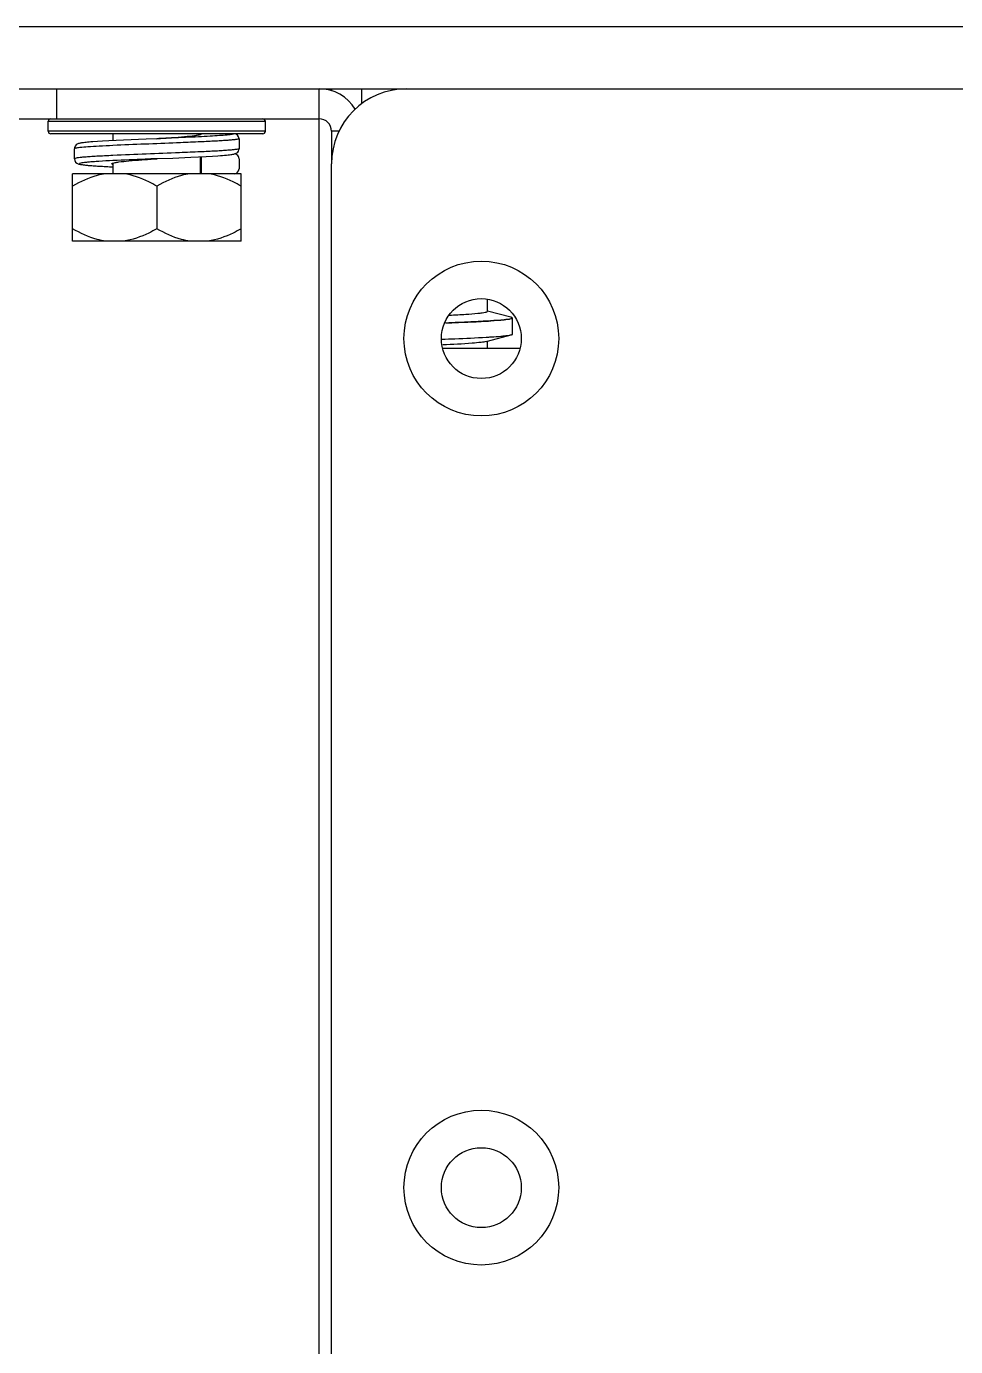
# Model space of a CAD drawing. Header units: millimetres. Extents: x 10297564 to 11610295, y -9287743 to -8409454.
# Drawn here: x 10484585 to 10485332, y -9078728 to -9077668 of the extents above; entities that cross this region are included whole.
import ezdxf

# ---------------------------------------------------------------- set-up
doc = ezdxf.new("R2010")
doc.units = ezdxf.units.MM
doc.header["$LTSCALE"] = 100
doc.layers.add('-0', color=7, linetype='Continuous')

# ---------------------------------------------------------------- blocks, each defined once
blk = doc.blocks.new('인버터 외형도')
at = {"layer": '-0', "linetype": 'Continuous'}
for p, q in [((86344.34, 52892.45), (98066.57, 52892.45)), ((86344.23, 52854.83), (98084.1, 52854.83)), ((86601.52, 52836.77), (86601.52, 52854.83)), ((86759.53, 51726.16), (86759.53, 52854.83)), ((86767.06, 52854.83), (86767.06, 52853.55)), ((86785.11, 52854.83), (86785.11, 52845.74)), ((86556.37, 52836.77), (86759.53, 52836.77)), ((86596.25, 52829.25), (86596.25, 52835.27)), ((86596.25, 52835.27), (86727.18, 52835.27)), ((86727.18, 52829.25), (86727.18, 52835.27)), ((86727.18, 52829.25), (86596.25, 52829.25)), ((86725.67, 52827.74), (86597.75, 52827.74)), ((86635.38, 52823.62), (86635.38, 52827.74)), ((86688.05, 52827.39), (86688.05, 52827.74)), ((86767.06, 52829.25), (86767.06, 52809.68)), ((86771.59, 52829.25), (86767.06, 52829.25)), ((86612.11, 52819.32), (86612.05, 52818.79)), ((86612.05, 52818.76), (86612.05, 52818.71)), ((86612.05, 52812.7), (86612.05, 52818.71)), ((86625.87, 52823.08), (86623.18, 52822.9)), ((86629.04, 52823.28), (86625.87, 52823.08)), ((86632.73, 52823.48), (86629.04, 52823.28)), ((86641.65, 52823.92), (86632.73, 52823.48)), ((86637.73, 52820.79), (86635.3, 52820.68)), ((86655.38, 52824.52), (86641.65, 52823.92)), ((86661.76, 52824.79), (86655.38, 52824.52)), ((86661.76, 52824.79), (86661.71, 52824.79)), ((86661.71, 52824.79), (86661.76, 52824.79)), ((86711.3, 52824.73), (86711.3, 52818.72)), ((86612.05, 52812.7), (86612.05, 52812.6)), ((86661.66, 52812.74), (86661.71, 52812.75)), ((86671.3, 52813.15), (86682.23, 52813.64)), ((86682.23, 52813.64), (86691.4, 52814.09)), ((86688.05, 52803.66), (86688.05, 52813.92)), ((86688.76, 52803.66), (86688.76, 52813.95)), ((86691.4, 52814.09), (86695.24, 52814.31)), ((86695.24, 52814.31), (86698.57, 52814.52)), ((86711.3, 52812.69), (86711.3, 52806.68)), ((86610.92, 52763.03), (86610.92, 52803.66)), ((86712.5, 52803.66), (86610.92, 52803.66)), ((86614.8, 52809.5), (86615.64, 52809.31)), ((86628, 52808.19), (86631.5, 52807.99)), ((86631.5, 52807.99), (86635.38, 52807.79)), ((86635.38, 52803.66), (86635.38, 52810.12)), ((86688.26, 52803.95), (86688.05, 52804.02)), ((86712.5, 52763.03), (86712.5, 52803.66)), ((86767.06, 51527.51), (86767.06, 52809.68)), ((86661.71, 52796.18), (86661.71, 52770.51)), ((86712.5, 52763.03), (86610.92, 52763.03)), ((86861.11, 52720.74), (86861.11, 52728.03)), ((86838.11, 52718.41), (86838.19, 52718.42)), ((86875.15, 52717.17), (86861.17, 52720.93)), ((86876.16, 52707.03), (86876.16, 52716.7)), ((86835.77, 52713.72), (86835.66, 52713.71)), ((86835.68, 52713.77), (86835.79, 52713.77)), ((86834.23, 52700.48), (86834.13, 52700.47)), ((86860.32, 52702.57), (86861.11, 52702.78)), ((86860.35, 52705.18), (86861.04, 52705.22)), ((86861.04, 52705.22), (86861.28, 52705.23)), ((86861.11, 52702.78), (86875.41, 52706.63)), ((86861.11, 52698.49), (86861.11, 52702.78)), ((86875.48, 52706.64), (86875.5, 52706.65)), ((86876.16, 52707), (86876.16, 52707.03)), ((86834.09, 52698.49), (86880.61, 52698.49))]:
    blk.add_line(p, q, dxfattribs=at)
for points in [[(86623.18, 52822.9), (86622.01, 52822.81), (86620.94, 52822.72), (86619.97, 52822.64), (86619.1, 52822.55), (86618.31, 52822.47), (86617.6, 52822.39), (86616.96, 52822.31), (86616.4, 52822.23), (86615.89, 52822.14), (86615.43, 52822.06), (86615.01, 52821.96), (86614.61, 52821.85), (86614.19, 52821.71), (86613.71, 52821.47), (86613.11, 52821.05), (86612.5, 52820.31), (86612.11, 52819.32)], [(86612.05, 52812.59), (86612.26, 52811.57), (86612.78, 52810.69), (86613.41, 52810.12), (86613.96, 52809.8), (86614.4, 52809.62), (86614.8, 52809.5)], [(86661.66, 52812.75), (86662.14, 52812.77), (86671.3, 52813.15)], [(86698.57, 52814.52), (86700.04, 52814.62), (86701.38, 52814.72), (86702.6, 52814.82), (86703.7, 52814.92), (86704.68, 52815.02), (86705.55, 52815.11), (86706.33, 52815.21), (86707.01, 52815.3), (86707.61, 52815.4), (86708.14, 52815.51), (86708.62, 52815.62)], [(86708.62, 52815.62), (86709.1, 52815.77), (86709.64, 52816.02), (86710.06, 52816.28)], [(86615.64, 52809.31), (86616.11, 52809.22), (86616.65, 52809.14), (86617.24, 52809.06), (86617.9, 52808.98), (86618.64, 52808.9), (86619.46, 52808.82), (86620.37, 52808.73), (86621.37, 52808.65), (86622.48, 52808.56), (86623.68, 52808.47), (86625, 52808.38), (86628, 52808.19)]]:
    blk.add_lwpolyline(points, dxfattribs=at)
for centre, radius in [((86857.35, 52704.34), 46.65), ((86857.35, 52704.34), 24.08), ((86857.35, 52192.67), 46.65), ((86857.35, 52192.67), 24.08)]:
    blk.add_circle(centre, radius, dxfattribs=at)
for centre, radius, start, end in [((86759.53, 52829.25), 25.58, 31.27513, 90), ((86812.2, 52809.68), 45.15, 90, 180), ((86597.75, 52835.27), 1.5, 90, 180), ((86725.67, 52835.27), 1.5, 0, 90), ((86759.53, 52829.25), 7.52, 0, 90), ((86597.75, 52829.25), 1.5, 180, 270), ((86708.29, 52824.73), 3.01, 359.93344, 89.93119), ((86725.67, 52829.25), 1.5, 270, 0), ((86612.13, 52818.71), 0.0774, 171.35445, 178.90655), ((86708.28, 52818.71), 3.01, 306.22475, 0.01857), ((86708.28, 52812.69), 3.01, 359.98139, 53.78054), ((86708.29, 52806.67), 3.01, 270.06881, 0.06657), ((86873.85, 52712.31), 5.04, 73.03016, 74.97939), ((86859.26, 52819.97), 114.6, 274.97357, 276.28418), ((86873.93, 52712.16), 5.73, 285.02977, 285.97745)]:
    blk.add_arc(centre, radius, start, end, dxfattribs=at)
for points, knots in [([(86708.29, 52827.74), (86708.16, 52827.64), (86707.71, 52827.52), (86706.85, 52827.34), (86705.57, 52827.17), (86703.12, 52826.9), (86699.15, 52826.59), (86693.42, 52826.23), (86686.55, 52825.88), (86678.8, 52825.51), (86670.44, 52825.15), (86664.69, 52824.91), (86661.76, 52824.79)], [0, 0, 0, 0, 0.010481, 0.029443, 0.056945, 0.09281, 0.188378, 0.312859, 0.461872, 0.630142, 0.811684, 1, 1, 1, 1]), ([(86661.76, 52824.79), (86664.72, 52825), (86670.3, 52825.4), (86677.89, 52826.02), (86683.24, 52826.54), (86686.42, 52827.01), (86687.59, 52827.25), (86688.05, 52827.39)], [0, 0, 0, 0, 0.336028, 0.635075, 0.864534, 0.945104, 1, 1, 1, 1]), ([(86688.05, 52827.39), (86688.14, 52827.42), (86688.38, 52827.5), (86688.65, 52827.6), (86688.76, 52827.74)], [0, 0, 0, 0, 0.343642, 1, 1, 1, 1]), ([(86612.57, 52818.99), (86612.44, 52818.96), (86612.26, 52818.91), (86612.06, 52818.79), (86612.05, 52818.72)], [0, 0, 0, 0, 0.673344, 1, 1, 1, 1]), ([(86635.3, 52820.68), (86632.49, 52820.55), (86627.43, 52820.3), (86620.73, 52819.91), (86615.97, 52819.5), (86613.44, 52819.23), (86612.57, 52818.99)], [0, 0, 0, 0, 0.369392, 0.667656, 0.881024, 1, 1, 1, 1]), ([(86688.06, 52822.87), (86684.07, 52822.68), (86667.29, 52821.97), (86650.51, 52821.36), (86637.73, 52820.79)], [0, 0, 0, 0, 0.238071, 1, 1, 1, 1]), ([(86711.3, 52824.73), (86711.1, 52824.59), (86710.38, 52824.45), (86709.02, 52824.21), (86706.96, 52824), (86704.27, 52823.77), (86700.97, 52823.55), (86695.5, 52823.22), (86691.13, 52823.01), (86688.06, 52822.87)], [0, 0, 0, 0, 0.030884, 0.090815, 0.1795, 0.295825, 0.438201, 0.604638, 1, 1, 1, 1]), ([(86711.3, 52818.72), (86711.1, 52818.58), (86710.38, 52818.43), (86709.02, 52818.2), (86706.96, 52817.99), (86704.27, 52817.76), (86700.97, 52817.53), (86695.5, 52817.21), (86691.14, 52816.99), (86688.06, 52816.85)], [0, 0, 0, 0, 0.030885, 0.090815, 0.1795, 0.295825, 0.4382, 0.604636, 1, 1, 1, 1]), ([(86635.3, 52814.67), (86633.6, 52814.59), (86630.38, 52814.43), (86625.82, 52814.19), (86621.83, 52813.95), (86618.48, 52813.71), (86615.81, 52813.47), (86613.88, 52813.25), (86612.71, 52813.03), (86612.2, 52812.87), (86612.05, 52812.75), (86612.05, 52812.7)], [0, 0, 0, 0, 0.217448, 0.413509, 0.585077, 0.729446, 0.844366, 0.928097, 0.979555, 0.993255, 1, 1, 1, 1]), ([(86635.31, 52811.57), (86632.49, 52811.43), (86628.51, 52811.22), (86623.56, 52810.89), (86620.63, 52810.66), (86618.35, 52810.43), (86616.59, 52810.21), (86615.7, 52810.01), (86615.07, 52809.83), (86615.06, 52809.69)], [0, 0, 0, 0, 0.414583, 0.58592, 0.729859, 0.844352, 0.927837, 0.979387, 1, 1, 1, 1]), ([(86688.06, 52816.85), (86683.84, 52816.66), (86666.26, 52815.91), (86648.67, 52815.29), (86635.3, 52814.67)], [0, 0, 0, 0, 0.239921, 1, 1, 1, 1]), ([(86635.3, 52810.12), (86635.75, 52810.27), (86636.9, 52810.51), (86640.06, 52810.98), (86645.42, 52811.51), (86653.06, 52812.13), (86658.68, 52812.53), (86661.66, 52812.74)], [0, 0, 0, 0, 0.053433, 0.133017, 0.361942, 0.662037, 1, 1, 1, 1]), ([(86661.66, 52812.75), (86659.33, 52812.65), (86650.55, 52812.28), (86641.76, 52811.9), (86635.31, 52811.57)], [0, 0, 0, 0, 0.264731, 1, 1, 1, 1]), ([(86630.95, 52803.66), (86629.2, 52803.42), (86622.18, 52801.95), (86615.59, 52798.88), (86610.92, 52796.18)], [0, 0, 0, 0, 0.24756, 1, 1, 1, 1]), ([(86615.06, 52809.69), (86615.06, 52809.55), (86615.69, 52809.36), (86616.57, 52809.17), (86618.33, 52808.94), (86620.61, 52808.71), (86623.55, 52808.48), (86628.51, 52808.15), (86632.51, 52807.94), (86635.33, 52807.79)], [0, 0, 0, 0, 0.020118, 0.071247, 0.154482, 0.268904, 0.412945, 0.584535, 1, 1, 1, 1]), ([(86634.62, 52809.68), (86634.62, 52809.78), (86634.88, 52809.99), (86635.12, 52810.06), (86635.3, 52810.12)], [0, 0, 0, 0, 0.334005, 1, 1, 1, 1]), ([(86635.3, 52809.25), (86635.12, 52809.3), (86634.88, 52809.38), (86634.62, 52809.59), (86634.62, 52809.68)], [0, 0, 0, 0, 0.665995, 1, 1, 1, 1]), ([(86661.71, 52796.18), (86660.14, 52797.09), (86653.86, 52800.48), (86646.97, 52802.93), (86641.68, 52803.66)], [0, 0, 0, 0, 0.253702, 1, 1, 1, 1]), ([(86681.74, 52803.66), (86679.99, 52803.42), (86672.97, 52801.95), (86666.38, 52798.88), (86661.71, 52796.18)], [0, 0, 0, 0, 0.24756, 1, 1, 1, 1]), ([(86688.76, 52803.66), (86688.74, 52803.69), (86688.59, 52803.82), (86688.41, 52803.89), (86688.26, 52803.95)], [0, 0, 0, 0, 0.174421, 1, 1, 1, 1]), ([(86712.5, 52796.18), (86710.93, 52797.09), (86704.65, 52800.48), (86697.76, 52802.93), (86692.47, 52803.66)], [0, 0, 0, 0, 0.253702, 1, 1, 1, 1]), ([(86630.95, 52763.03), (86629.2, 52763.28), (86622.18, 52764.74), (86615.59, 52767.82), (86610.92, 52770.51)], [0, 0, 0, 0, 0.24756, 1, 1, 1, 1]), ([(86661.71, 52770.51), (86660.14, 52769.61), (86653.86, 52766.22), (86646.97, 52763.77), (86641.68, 52763.03)], [0, 0, 0, 0, 0.253702, 1, 1, 1, 1]), ([(86681.74, 52763.03), (86679.99, 52763.28), (86672.97, 52764.74), (86666.38, 52767.82), (86661.71, 52770.51)], [0, 0, 0, 0, 0.24756, 1, 1, 1, 1]), ([(86712.5, 52770.51), (86710.93, 52769.61), (86704.65, 52766.22), (86697.76, 52763.77), (86692.47, 52763.03)], [0, 0, 0, 0, 0.253702, 1, 1, 1, 1]), ([(86875.42, 52716.31), (86874.01, 52715.93), (86869.8, 52715.53), (86861.7, 52714.88), (86849.91, 52714.29), (86840.87, 52713.91), (86835.77, 52713.72)], [0, 0, 0, 0, 0.110538, 0.316636, 0.614902, 1, 1, 1, 1]), ([(86835.79, 52713.77), (86840.93, 52713.96), (86850.03, 52714.32), (86861.84, 52714.87), (86869.84, 52715.56), (86873.94, 52715.97), (86875.28, 52716.38)], [0, 0, 0, 0, 0.389775, 0.690402, 0.894121, 1, 1, 1, 1]), ([(86838.19, 52718.42), (86841.49, 52718.59), (86847.19, 52718.91), (86853.77, 52719.4), (86857.58, 52719.81), (86859.47, 52720.1), (86860.46, 52720.33), (86861.11, 52720.58), (86861.11, 52720.74)], [0, 0, 0, 0, 0.429276, 0.740945, 0.851303, 0.930898, 0.979819, 1, 1, 1, 1]), ([(86875.28, 52716.38), (86875.51, 52716.45), (86876.28, 52716.74), (86875.54, 52717.06), (86875.32, 52717.13)], [0, 0, 0, 0, 0.514576, 1, 1, 1, 1]), ([(86875.33, 52717.13), (86875.45, 52717.09), (86875.71, 52717.01), (86876.16, 52716.89), (86876.16, 52716.7)], [0, 0, 0, 0, 0.401558, 1, 1, 1, 1]), ([(86876.16, 52716.7), (86876.16, 52716.67), (86875.99, 52716.4), (86875.67, 52716.37), (86875.42, 52716.31)], [0, 0, 0, 0, 0.126925, 1, 1, 1, 1]), ([(86833.61, 52703.96), (86836.21, 52704.06), (86845.13, 52704.4), (86854.04, 52704.8), (86860.35, 52705.18)], [0, 0, 0, 0, 0.291733, 1, 1, 1, 1]), ([(86860.32, 52702.57), (86859.31, 52702.3), (86856.45, 52701.94), (86847.77, 52701.13), (86840.09, 52700.76), (86834.23, 52700.48)], [0, 0, 0, 0, 0.120319, 0.328677, 1, 1, 1, 1]), ([(86861.28, 52705.23), (86862.03, 52705.28), (86864.67, 52705.45), (86867.31, 52705.64), (86869.2, 52705.8)], [0, 0, 0, 0, 0.284008, 1, 1, 1, 1]), ([(86871.81, 52706.06), (86872.21, 52706.11), (86873.44, 52706.26), (86874.68, 52706.42), (86875.48, 52706.64)], [0, 0, 0, 0, 0.328611, 1, 1, 1, 1]), ([(86875.5, 52706.65), (86875.62, 52706.68), (86875.81, 52706.75), (86876, 52706.83), (86876.06, 52706.88)], [0, 0, 0, 0, 0.594102, 1, 1, 1, 1]), ([(86876.06, 52706.88), (86876, 52706.83), (86875.81, 52706.75), (86875.62, 52706.69), (86875.51, 52706.65)], [0, 0, 0, 0, 0.401302, 1, 1, 1, 1]), ([(86876.06, 52706.88), (86876.09, 52706.9), (86876.13, 52706.93), (86876.15, 52706.98), (86876.16, 52707)], [0, 0, 0, 0, 0.567244, 1, 1, 1, 1])]:
    blk.add_open_spline(points, degree=3, knots=knots, dxfattribs=at)
blk.add_open_spline([(86710.06, 52815.12), (86709.67, 52815.41), (86709.19, 52815.61), (86708.7, 52815.67)], degree=3, dxfattribs=at)

msp = doc.modelspace()

# ---------------------------------------------------------------- block references
at = {"xscale": 1.333333333333333, "yscale": 1.333333333333333, "zscale": 1.333333333333333}
msp.add_blockref('인버터 외형도', (10369140.6, -9148191), dxfattribs=at)

doc.saveas('drawing.dxf')
